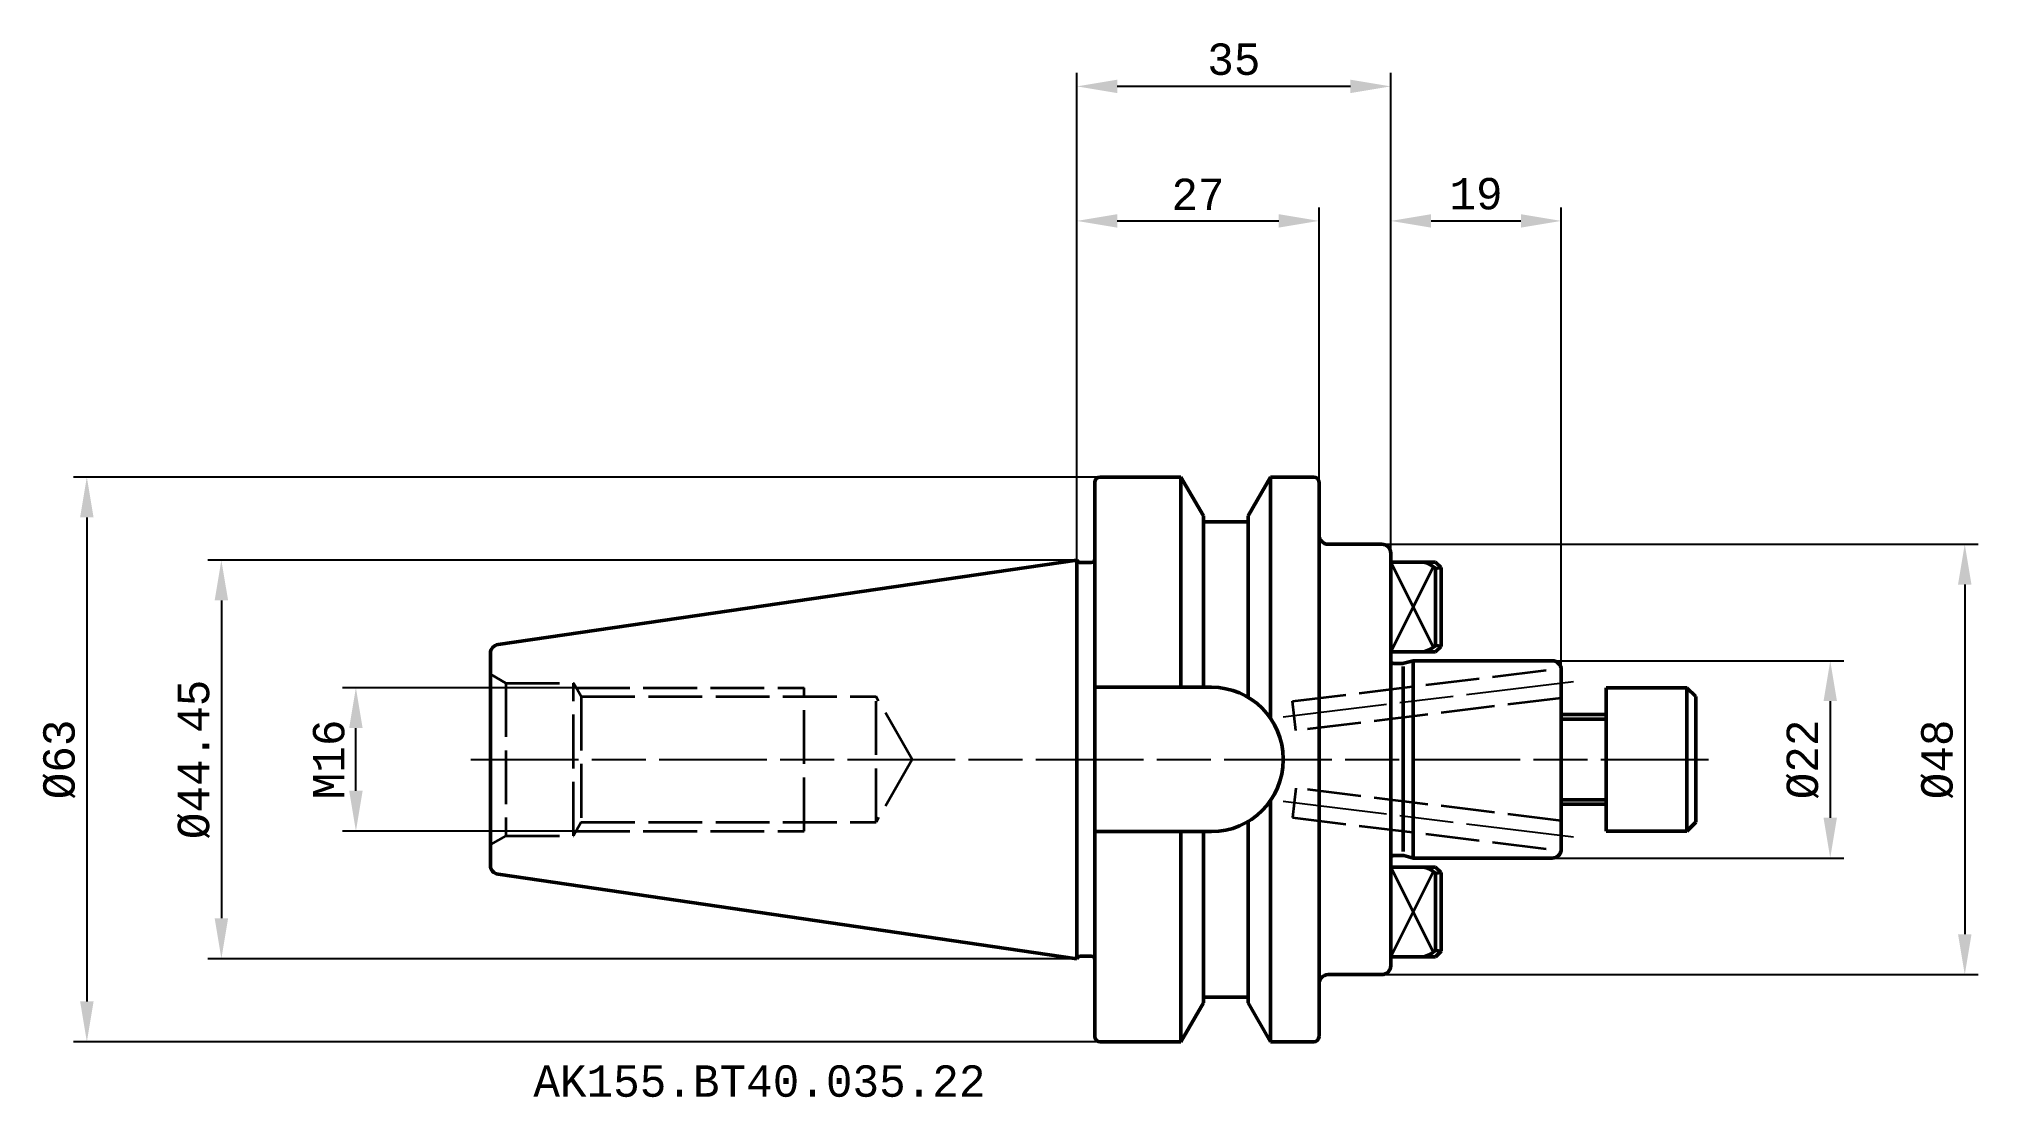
# Model space of a CAD drawing. Header units: millimetres. Extents: x -116 to 100, y -38 to 80.
import ezdxf

# ---------------------------------------------------------------- set-up
doc = ezdxf.new("R2010")
doc.units = ezdxf.units.MM
doc.header["$LTSCALE"] = 2
doc.linetypes.add('DASH', pattern=[3.75, 3, -0.75])
doc.linetypes.add('LONGDASH_DASH', pattern=[10.5, 6, -0.75, 3, -0.75])
for name, color, linetype, lineweight in [('1', 4, 'Continuous', 50), ('2', 7, 'Continuous', 25), ('4', 2, 'LONGDASH_DASH', 25), ('SK1', 4, 'Continuous', 50), ('SK2', 7, 'Continuous', 25), ('SK3', 1, 'DASH', 35), ('SK4', 2, 'LONGDASH_DASH', 25), ('SK6', 5, 'Continuous', 35)]:
    doc.layers.add(name, color=color, linetype=linetype, lineweight=lineweight)
doc.styles.add('MONOSPACE821BT', font='monos.ttf')
doc.dimstyles.new('BMG_MONOSPACE', dxfattribs={"dimtxt": 3.5, "dimasz": 4.5, "dimexe": 1.5, "dimexo": 0, "dimgap": 1.2, "dimtad": 1, "dimdec": 3, "dimdsep": 46, "dimtxsty": 'MONOSPACE821BT', "dimcen": 2.5, "dimazin": 2, "dimtfac": 1, "dimtdec": 3, "dimtmove": 0, "dimatfit": 0, "dimfxl": 1, "dimtolj": 1, "dimarcsym": 0})

# ---------------------------------------------------------------- blocks, each defined once
blk = doc.blocks.new('*D1')
at = {"layer": '2', "color": 0, "lineweight": -2}
for p, q in [((0, 22.22), (0, 61.55)), ((27, 30.89), (27, 61.55)), ((4.5, 60.05), (22.5, 60.05))]:
    blk.add_line(p, q, dxfattribs=at)
at = {"layer": '2', "color": 0}
for points in [[(4.5, 60.8), (4.5, 59.3), (0, 60.05)], [(22.5, 60.8), (22.5, 59.3), (27, 60.05)]]:
    blk.add_solid(points, dxfattribs=at)
at = {"layer": '2', "color": 0, "insert": (13.5, 63.01), "char_height": 3.5, "attachment_point": 5, "style": 'MONOSPACE821BT'}
blk.add_mtext('\\A1;27', dxfattribs=at)
blk = doc.blocks.new('*D2')
at = {"layer": '2', "color": 0, "lineweight": -2}
for p, q in [((0, 22.22), (0, 76.55)), ((35, 23), (35, 76.55)), ((30.5, 75.05), (4.5, 75.05))]:
    blk.add_line(p, q, dxfattribs=at)
at = {"layer": '2', "color": 0}
for points in [[(4.5, 75.8), (4.5, 74.3), (0, 75.05)], [(30.5, 75.8), (30.5, 74.3), (35, 75.05)]]:
    blk.add_solid(points, dxfattribs=at)
at = {"layer": '2', "color": 0, "insert": (17.5, 78.06), "char_height": 3.5, "attachment_point": 5, "style": 'MONOSPACE821BT'}
blk.add_mtext('\\A1;35', dxfattribs=at)
blk = doc.blocks.new('*D3')
at = {"layer": 'SK2', "color": 0, "lineweight": -2}
for p, q in [((34, 24), (100.5, 24)), ((99, 19.5), (99, -19.5)), ((34, -24), (100.5, -24))]:
    blk.add_line(p, q, dxfattribs=at)
at = {"layer": 'SK2', "color": 0}
for points in [[(98.25, 19.5), (99.75, 19.5), (99, 24)], [(98.25, -19.5), (99.75, -19.5), (99, -24)]]:
    blk.add_solid(points, dxfattribs=at)
at = {"layer": 'SK2', "color": 0, "insert": (95.94, 0), "char_height": 3.5, "attachment_point": 5, "rotation": 90, "style": 'MONOSPACE821BT'}
blk.add_mtext('\\A1;%%c48', dxfattribs=at)
blk = doc.blocks.new('*D4')
at = {"layer": 'SK2', "color": 0, "lineweight": -2}
for p, q in [((53, 11), (85.5, 11)), ((84, 6.5), (84, -6.5)), ((52.6, -11), (85.5, -11))]:
    blk.add_line(p, q, dxfattribs=at)
at = {"layer": 'SK2', "color": 0}
for points in [[(83.25, 6.5), (84.75, 6.5), (84, 11)], [(83.25, -6.5), (84.75, -6.5), (84, -11)]]:
    blk.add_solid(points, dxfattribs=at)
at = {"layer": 'SK2', "color": 0, "insert": (80.94, 0), "char_height": 3.5, "attachment_point": 5, "rotation": 90, "style": 'MONOSPACE821BT'}
blk.add_mtext('\\A1;%%c22', dxfattribs=at)
blk = doc.blocks.new('*D5')
at = {"layer": 'SK2', "color": 0, "lineweight": -2}
for p, q in [((2.6, 31.49), (-111.9, 31.49)), ((-110.4, 26.99), (-110.4, -26.99)), ((2.6, -31.49), (-111.9, -31.49))]:
    blk.add_line(p, q, dxfattribs=at)
at = {"layer": 'SK2', "color": 0}
for points in [[(-111.15, 26.99), (-109.65, 26.99), (-110.4, 31.49)], [(-111.15, -26.99), (-109.65, -26.99), (-110.4, -31.49)]]:
    blk.add_solid(points, dxfattribs=at)
at = {"layer": 'SK2', "color": 0, "insert": (-113.46, 0), "char_height": 3.5, "attachment_point": 5, "rotation": 90, "style": 'MONOSPACE821BT'}
blk.add_mtext('\\A1;%%c63', dxfattribs=at)
blk = doc.blocks.new('*D6')
at = {"layer": 'SK2', "color": 0, "lineweight": -2}
for p, q in [((0, 22.22), (-96.9, 22.22)), ((-95.4, 17.73), (-95.4, -17.72)), ((0, -22.22), (-96.9, -22.22))]:
    blk.add_line(p, q, dxfattribs=at)
at = {"layer": 'SK2', "color": 0}
for points in [[(-96.15, 17.73), (-94.65, 17.73), (-95.4, 22.22)], [(-96.15, -17.72), (-94.65, -17.72), (-95.4, -22.22)]]:
    blk.add_solid(points, dxfattribs=at)
at = {"layer": 'SK2', "color": 0, "insert": (-98.46, 0), "char_height": 3.5, "attachment_point": 5, "rotation": 90, "style": 'MONOSPACE821BT'}
blk.add_mtext('\\A1;%%c44.45', dxfattribs=at)
blk = doc.blocks.new('*D7')
at = {"layer": 'SK2', "color": 0, "lineweight": -2}
for p, q in [((-55.86, 8), (-81.9, 8)), ((-80.4, -3.5), (-80.4, 3.5)), ((-55.86, -8), (-81.9, -8))]:
    blk.add_line(p, q, dxfattribs=at)
at = {"layer": 'SK2', "color": 0}
for points in [[(-81.15, 3.5), (-79.65, 3.5), (-80.4, 8)], [(-81.15, -3.5), (-79.65, -3.5), (-80.4, -8)]]:
    blk.add_solid(points, dxfattribs=at)
at = {"layer": 'SK2', "color": 0, "insert": (-83.41, 0), "char_height": 3.5, "attachment_point": 5, "rotation": 90, "style": 'MONOSPACE821BT'}
blk.add_mtext('\\A1;M16', dxfattribs=at)
blk = doc.blocks.new('*D8')
at = {"layer": 'SK2', "color": 0, "lineweight": -2}
for p, q in [((35, 23), (35, 61.55)), ((54, 10), (54, 61.55)), ((39.5, 60.05), (49.5, 60.05))]:
    blk.add_line(p, q, dxfattribs=at)
at = {"layer": 'SK2', "color": 0}
for points in [[(39.5, 60.8), (39.5, 59.3), (35, 60.05)], [(49.5, 60.8), (49.5, 59.3), (54, 60.05)]]:
    blk.add_solid(points, dxfattribs=at)
at = {"layer": 'SK2', "color": 0, "insert": (44.5, 63.06), "char_height": 3.5, "attachment_point": 5, "style": 'MONOSPACE821BT'}
blk.add_mtext('\\A1;19', dxfattribs=at)

msp = doc.modelspace()

# ---------------------------------------------------------------- linework, layer by layer
at = {"layer": '1'}
for p, q in [((2, -30.8885), (2, 30.8885)), ((2.6, 31.4885), (11.5999, 31.4885)), ((11.5999, 31.4885), (11.5999, 8.05)), ((14.1, 27.1583), (11.5999, 31.4885)), ((19.1, 27.1583), (21.6001, 31.4885)), ((21.6001, 31.4885), (21.6001, 4.5709)), ((21.6001, 31.4885), (26.4, 31.4885)), ((27, -30.8885), (27, 30.8885)), ((14.1, 8.05), (14.1, 27.1583)), ((14.1, 26.5), (19.1, 26.5)), ((19.1, 6.9195), (19.1, 27.1583)), ((28, 24), (34, 24)), ((-64.5443, 12.8121), (0, 22.225)), ((0, -22.225), (0, 22.225)), ((0.38, 21.95), (1.6, 21.95)), ((35, 23), (35, -23)), ((-65.4, -11.8226), (-65.4, 11.8226)), ((2, 8.05), (15, 8.05)), ((23, -0.05), (23, 0.05)), ((21.6001, -31.4885), (21.6001, -4.5709)), ((2, -8.05), (15, -8.05)), ((11.5999, -31.4885), (11.5999, -8.05)), ((14.1, -8.05), (14.1, -27.1582)), ((19.1, -6.9195), (19.1, -27.1582)), ((-64.5443, -12.8121), (0, -22.225)), ((0.38, -21.95), (1.6, -21.95)), ((34, -24), (28, -24)), ((14.1, -27.1582), (11.5999, -31.4885)), ((14.1, -26.5), (19.1, -26.5)), ((19.1, -27.1582), (21.6001, -31.4885)), ((2.6, -31.4885), (11.5999, -31.4885)), ((21.6001, -31.4885), (26.4, -31.4885))]:
    msp.add_line(p, q, dxfattribs=at)
for centre, radius, start, end in [((2.6, 30.8885), 0.6, 90, 180), ((26.4, 30.8885), 0.6, 0, 90), ((28, 25), 1, 180, 270), ((34, 23), 1, 0, 90), ((0.3799, 22.35), 0.4, 198.209156, 270.007046), ((1.6, 22.35), 0.4, 270, 360), ((-64.4, 11.8226), 1, 98.298492, 180.000013), ((15, 0.05), 8, 0, 90), ((15, -0.05), 8, 270, 360), ((-64.4, -11.8226), 1, 179.999987, 261.701508), ((0.3799, -22.35), 0.4, 89.992954, 161.790844), ((1.6, -22.35), 0.4, 0, 90), ((34, -23), 1, 270, 360.000003), ((28, -25), 1, 90, 180), ((2.6, -30.8885), 0.6, 180, 270), ((26.4, -30.8885), 0.6, 270, 360)]:
    msp.add_arc(centre, radius, start, end, dxfattribs=at)
at = {"layer": '4'}
msp.add_line((-67.5828, 0), (37, 0), dxfattribs=at)
at = {"layer": 'SK1'}
for p, q in [((35, 22), (40, 22)), ((40, 22), (40.6, 21.4)), ((40, 12.755), (40, 21.245)), ((40.6, 12.6), (40.6, 21.4)), ((35, 12), (40, 12)), ((36.456, 10.72), (37.5, 11)), ((37.5, 11), (53, 11)), ((37.5, -11), (37.5, 11)), ((40, 12), (40.6, 12.6)), ((35.395, 10.7), (36.301, 10.7)), ((36.381, 10.352), (36.381, -10.259)), ((54, 10), (54, -10)), ((68, 8), (59, 8)), ((59, -8), (59, 8)), ((68.9998, 6.9998), (67.9998, 7.9998)), ((68, 8), (68, -8)), ((69, 7), (69, -7)), ((54, 5), (59, 5)), ((54, 4.5), (59, 4.5)), ((54, -4.5), (59, -4.5)), ((54, -5), (59, -5)), ((68, -8), (59, -8)), ((68.9998, -6.9998), (67.9998, -7.9998)), ((36.301, -10.7), (35.395, -10.7)), ((37.5, -11), (36.456, -10.72)), ((40, -12), (35, -12)), ((53, -11), (37.5, -11)), ((40.6, -12.6), (40, -12)), ((40, -21.245), (40, -12.755)), ((40.6, -21.4), (40.6, -12.6)), ((40.6, -21.4), (40, -22)), ((40, -22), (35, -22))]:
    msp.add_line(p, q, dxfattribs=at)
for centre, radius, start, end in [((38.25, 19.676), 2.35, 41.878513, 81.435455), ((40.747, 19.591), 1.815, 94.645676, 114.305489), ((35.395, 11.3), 0.6, 228.880066, 270.04007), ((38.25, 14.324), 2.35, 278.564545, 318.12149), ((40.747, 14.409), 1.815, 245.694519, 265.35434), ((53, 10), 1, 0, 90), ((36.301, 11.3), 0.6, 269.999268, 284.961304), ((35.395, -11.3), 0.6, 90, 131.17334), ((36.302, -11.3), 0.6, 75.165398, 90.131866), ((53, -10), 1, 270, 360.000003), ((38.25, -14.324), 2.35, 41.87851, 81.435455), ((40.747, -14.409), 1.815, 94.64566, 114.305481), ((38.25, -19.676), 2.35, 278.564545, 318.121487), ((40.747, -19.591), 1.815, 245.694511, 265.354324)]:
    msp.add_arc(centre, radius, start, end, dxfattribs=at)
at = {"layer": 'SK3'}
for p, q in [((-63.6795, 8.5068), (-65.4, 9.5)), ((24.0225, 6.4816), (53.987, 10.1608)), ((-63.6795, 8.5068), (-63.6795, -8.5068)), ((-63.6795, 8.5068), (-56.15, 8.5068)), ((-56.15, -8.5068), (-56.15, 8.5068)), ((-55.2801, 7), (-56.15, 8.5067)), ((-55.8575, 8), (-30.4, 8)), ((-55.2801, 7), (-55.2801, -7)), ((-55.2801, 7), (-22.4, 7)), ((-30.4, -8), (-30.4, 8)), ((-22.4, -7), (-22.4, 7)), ((-18.3586, 0), (-22.4, 7)), ((54, 6.8376), (24.4247, 3.2062)), ((24.4247, 3.2062), (24.0225, 6.4816)), ((-18.3586, 0), (-22.4, -7)), ((24.4247, -3.2062), (24.0225, -6.4816)), ((54, -6.8376), (24.4247, -3.2062)), ((24.0225, -6.4816), (53.987, -10.1608)), ((-63.6797, -8.5068), (-65.4, -9.5)), ((-63.6797, -8.5068), (-56.15, -8.5068)), ((-55.2801, -7), (-56.15, -8.5067)), ((-55.8575, -8), (-30.4, -8)), ((-55.2801, -7), (-22.4, -7))]:
    msp.add_line(p, q, dxfattribs=at)
at = {"layer": 'SK4'}
for p, q in [((55.3653, 8.6676), (23.0119, 4.6951)), ((-67.5828, 0), (71, 0)), ((55.3653, -8.6676), (23.0119, -4.6951))]:
    msp.add_line(p, q, dxfattribs=at)
at = {"layer": 'SK6'}
for p, q in [((39.745, 12.511), (35, 22)), ((35, 12), (39.745, 21.489)), ((39.745, -21.489), (35, -12)), ((35, -22), (39.745, -12.511))]:
    msp.add_line(p, q, dxfattribs=at)

# ---------------------------------------------------------------- texts
at = {"layer": 'SK6', "style": 'MONOSPACE821BT'}
msp.add_text('AK155.BT40.035.22', height=3.5, dxfattribs=at).set_placement((-60.6106, -37.6162))

# ---------------------------------------------------------------- dimensions: what is measured, and where the dimension line sits
at = {"layer": '2'}
dim = msp.add_linear_dim(base=(0, 75.05), p1=(35, 23), p2=(0, 22.225), angle=180, text='35', dimstyle='BMG_MONOSPACE', dxfattribs=at)
dim.commit()
dim.dimension.update_dxf_attribs({"geometry": '*D2', "text_midpoint": (17.5, 75.05), "dimtype": 128})
dim = msp.add_linear_dim(base=(27, 60.05), p1=(0, 22.225), p2=(27, 30.8885), text='27', dimstyle='BMG_MONOSPACE', dxfattribs=at)
dim.commit()
dim.dimension.update_dxf_attribs({"geometry": '*D1', "text_midpoint": (13.5, 60.05), "dimtype": 128})
at = {"layer": 'SK2'}
dim = msp.add_linear_dim(base=(54, 60.05), p1=(35, 23), p2=(54, 10), text='19', dimstyle='BMG_MONOSPACE', dxfattribs=at)
dim.commit()
dim.dimension.update_dxf_attribs({"geometry": '*D8', "text_midpoint": (44.5, 60.05), "dimtype": 128})
for base, p1, p2, angle, text, picture, middle in [((-110.4, -31.4885), (2.6, 31.4885), (2.6, -31.4885), 270, '%%c63', '*D5', (-110.4, 0)), ((99, -24), (34, 24), (34, -24), 270, '%%c48', '*D3', (99, 0)), ((-95.4, -22.225), (0, 22.225), (0, -22.225), 270, '%%c44.45', '*D6', (-95.4, 0)), ((84, -11), (53, 11), (52.6, -11), 270, '%%c22', '*D4', (84, 0)), ((-80.4, 8), (-55.8575, -8), (-55.8575, 8), 90, 'M16', '*D7', (-80.4, 0))]:
    dim = msp.add_linear_dim(base=base, p1=p1, p2=p2, angle=angle, text=text, dimstyle='BMG_MONOSPACE', dxfattribs=at)
    dim.commit()
    dim.dimension.update_dxf_attribs({"geometry": picture, "text_midpoint": middle, "dimtype": 128})

doc.saveas('drawing.dxf')
